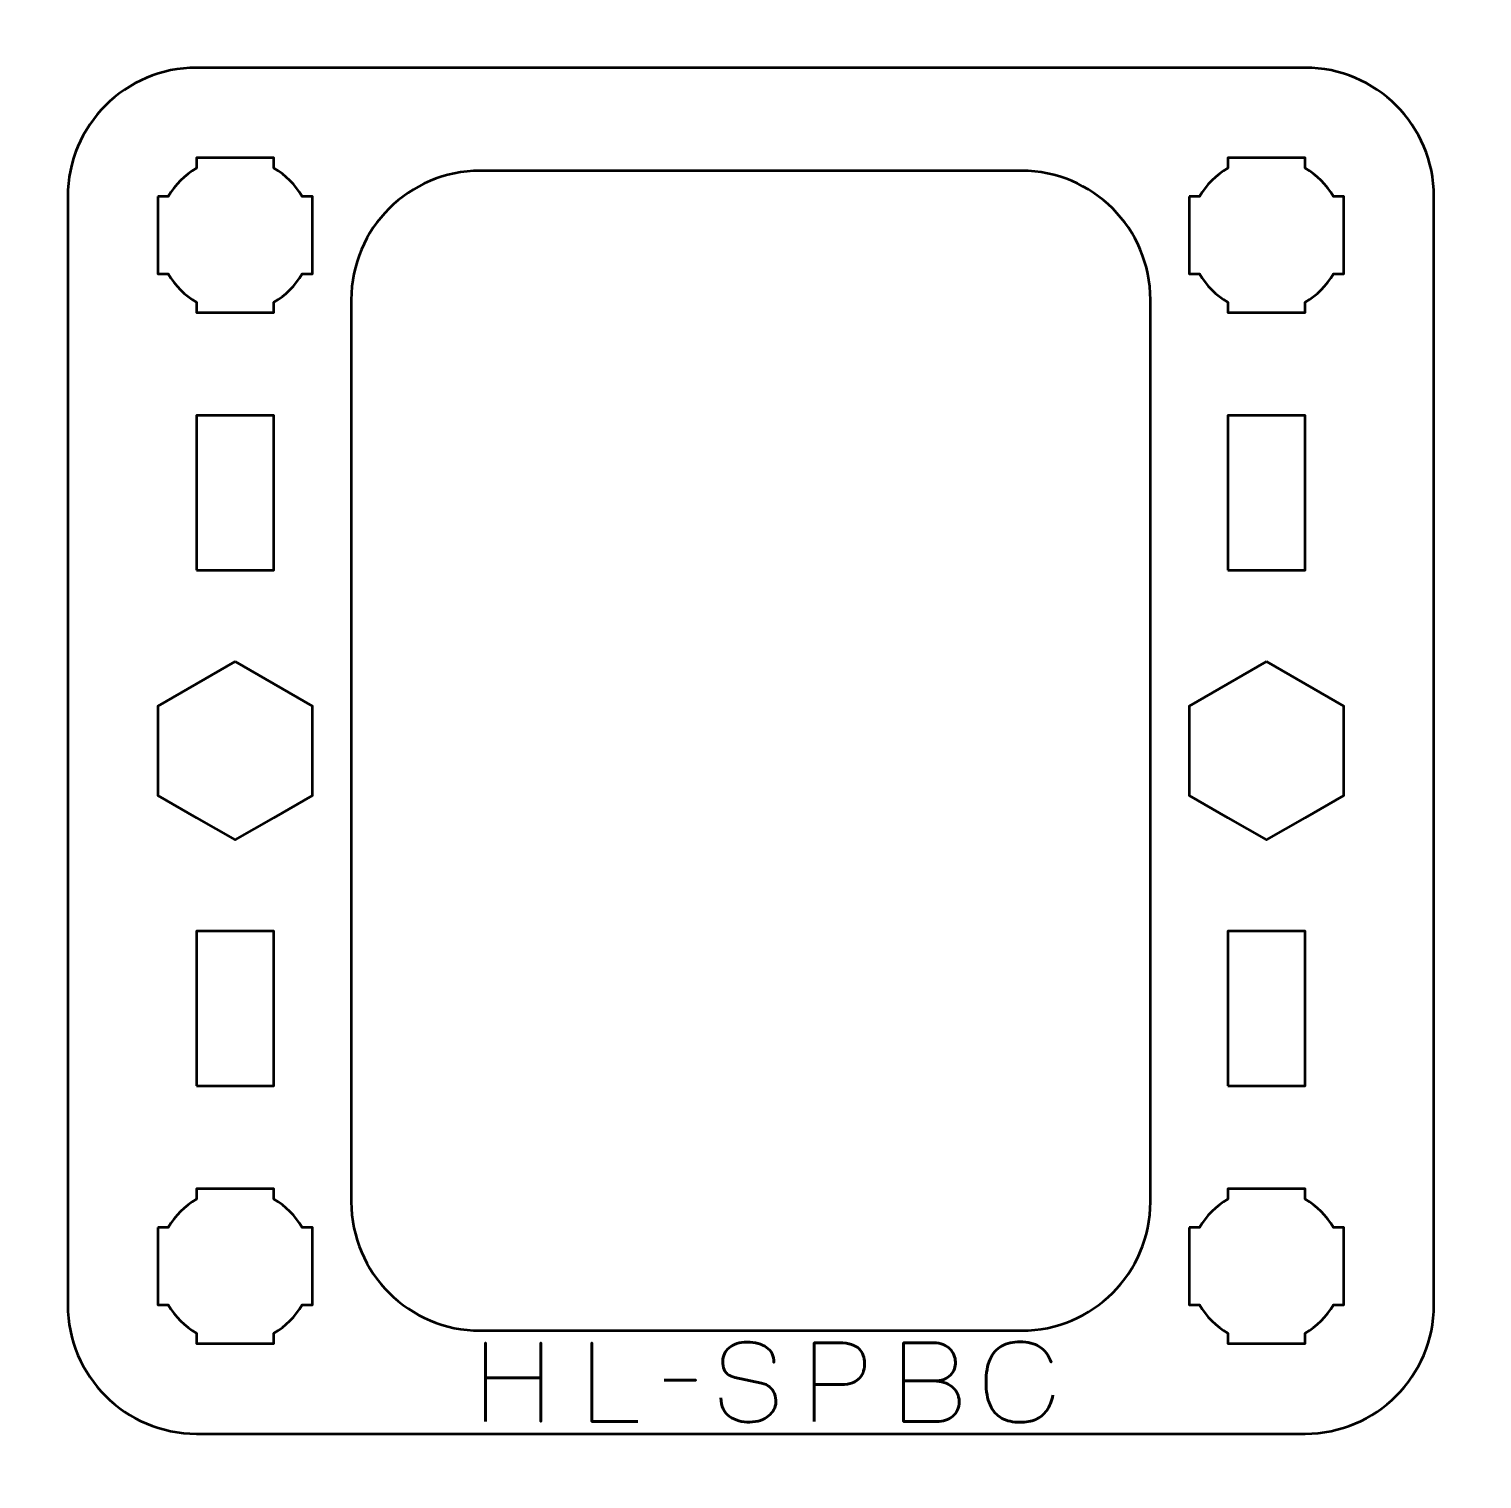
# Model space of a CAD drawing. Header units: centimetres. Extents: x -21 to 0, y -29.7 to 0.
# Drawn here: x -11.4 to -5.76, y -22.88 to -17.25 of the extents above; entities that cross this region are included whole.
import ezdxf

# ---------------------------------------------------------------- set-up
doc = ezdxf.new("R2010")
doc.units = ezdxf.units.CM
doc.header["$MEASUREMENT"] = 0
doc.layers.add('Layer 1', color=7, linetype='Continuous')

msp = doc.modelspace()

# ---------------------------------------------------------------- linework, layer by layer
at = {"layer": 'Layer 1', "lineweight": 53}
for points in [[(-10.75, -19.35), (-10.45, -19.35), (-10.45, -18.75), (-10.75, -18.75), (-10.75, -19.35)], [(-6.75, -19.35), (-6.45, -19.35), (-6.45, -18.75), (-6.75, -18.75), (-6.75, -19.35)], [(-10.75, -21.35), (-10.45, -21.35), (-10.45, -20.75), (-10.75, -20.75), (-10.75, -21.35)], [(-6.75, -21.35), (-6.45, -21.35), (-6.45, -20.75), (-6.75, -20.75), (-6.75, -21.35)]]:
    msp.add_lwpolyline(points, close=True, dxfattribs=at)
at = {"layer": 'Layer 1', "color": 1, "lineweight": 53}
msp.add_open_spline([(-21.00003, -29.19995), (-21.00003, -29.19995), (-21.00003, -2.89992), (-21.00003, -2.89992), (-21.00003, -2.89992), (-21.00003, -2.81709), (-20.93286, -2.74992), (-20.85003, -2.74992), (-20.85003, -2.74992), (-20.7672, -2.74992), (-20.70003, -2.68275), (-20.70003, -2.59992), (-20.70003, -2.59992), (-20.70003, -2.51709), (-20.7672, -2.44992), (-20.85003, -2.44992), (-20.85003, -2.44992), (-20.93286, -2.44992), (-21.00003, -2.38275), (-21.00003, -2.29992), (-21.00003, -2.29992), (-21.00003, -2.21709), (-20.93286, -2.14992), (-20.85003, -2.14992), (-20.85003, -2.14992), (-20.7672, -2.14992), (-20.70003, -2.08275), (-20.70003, -1.99992), (-20.70003, -1.99992), (-20.70003, -1.91709), (-20.7672, -1.84992), (-20.85003, -1.84992), (-20.85003, -1.84992), (-20.93286, -1.84992), (-21.00003, -1.78275), (-21.00003, -1.69992), (-21.00003, -1.69992), (-21.00003, -1.61709), (-20.93286, -1.54992), (-20.85003, -1.54992), (-20.85003, -1.54992), (-20.7672, -1.54992), (-20.70003, -1.48275), (-20.70003, -1.39992), (-20.70003, -1.39992), (-20.70003, -1.31709), (-20.7672, -1.24992), (-20.85003, -1.24992), (-20.85003, -1.24992), (-20.93286, -1.24992), (-21.00003, -1.18275), (-21.00003, -1.09992), (-21.00003, -1.09992), (-21.00003, -1.09992), (-21.00003, -0.49992), (-21.00003, -0.49992), (-21.00003, -0.49992), (-21.00003, -0.22295), (-20.77694, 0.00004), (-20.49994, 0.00004), (-20.49994, 0.00004), (-20.49994, 0.00004), (-0.50008, 0.00004), (-0.50008, 0.00004), (-0.50008, 0.00004), (-0.22294, 0.00004), (0.00002, -0.22295), (0.00002, -0.49992), (0.00002, -0.49992), (0.00002, -0.49992), (0.00002, -29.19995), (0.00002, -29.19995), (0.00002, -29.19995), (0.00002, -29.47695), (-0.22294, -29.70004), (-0.50008, -29.70004), (-0.50008, -29.70004), (-0.50008, -29.70004), (-20.49994, -29.70004), (-20.49994, -29.70004), (-20.49994, -29.70004), (-20.77694, -29.70004), (-21.00003, -29.47695), (-21.00003, -29.19995)], degree=3, knots=[0, 0, 0, 0, 0.047619, 0.047619, 0.047619, 0.047619, 0.0952381, 0.0952381, 0.0952381, 0.0952381, 0.1428571, 0.1428571, 0.1428571, 0.1428571, 0.1904762, 0.1904762, 0.1904762, 0.1904762, 0.2380952, 0.2380952, 0.2380952, 0.2380952, 0.2857143, 0.2857143, 0.2857143, 0.2857143, 0.3333333, 0.3333333, 0.3333333, 0.3333333, 0.3809524, 0.3809524, 0.3809524, 0.3809524, 0.4285714, 0.4285714, 0.4285714, 0.4285714, 0.4761905, 0.4761905, 0.4761905, 0.4761905, 0.5238095, 0.5238095, 0.5238095, 0.5238095, 0.5714286, 0.5714286, 0.5714286, 0.5714286, 0.6190476, 0.6190476, 0.6190476, 0.6190476, 0.6666667, 0.6666667, 0.6666667, 0.6666667, 0.7142857, 0.7142857, 0.7142857, 0.7142857, 0.7619048, 0.7619048, 0.7619048, 0.7619048, 0.8095238, 0.8095238, 0.8095238, 0.8095238, 0.8571429, 0.8571429, 0.8571429, 0.8571429, 0.9047619, 0.9047619, 0.9047619, 0.9047619, 0.952381, 0.952381, 0.952381, 0.952381, 1, 1, 1, 1], dxfattribs=at)
at = {"layer": 'Layer 1', "color": 3, "lineweight": 53}
msp.add_open_spline([(-11.25, -22.2), (-11.25, -22.2), (-11.25, -17.9), (-11.25, -17.9), (-11.25, -17.9), (-11.25, -17.62391), (-11.02609, -17.4), (-10.75, -17.4), (-10.75, -17.4), (-10.75, -17.4), (-6.45, -17.4), (-6.45, -17.4), (-6.45, -17.4), (-6.17391, -17.4), (-5.95, -17.62391), (-5.95, -17.9), (-5.95, -17.9), (-5.95, -17.9), (-5.95, -22.2), (-5.95, -22.2), (-5.95, -22.2), (-5.95, -22.47609), (-6.17391, -22.7), (-6.45, -22.7), (-6.45, -22.7), (-6.45, -22.7), (-10.75, -22.7), (-10.75, -22.7), (-10.75, -22.7), (-11.02609, -22.7), (-11.25, -22.47609), (-11.25, -22.2)], degree=3, knots=[0, 0, 0, 0, 0.125, 0.125, 0.125, 0.125, 0.25, 0.25, 0.25, 0.25, 0.375, 0.375, 0.375, 0.375, 0.5, 0.5, 0.5, 0.5, 0.625, 0.625, 0.625, 0.625, 0.75, 0.75, 0.75, 0.75, 0.875, 0.875, 0.875, 0.875, 1, 1, 1, 1], dxfattribs=at)
at = {"layer": 'Layer 1', "lineweight": 53}
for points, knots in [([(-10.9, -17.9), (-10.9, -17.9), (-10.85985, -17.9), (-10.85985, -17.9), (-10.85985, -17.9), (-10.8335, -17.85447), (-10.79553, -17.8165), (-10.75, -17.79015), (-10.75, -17.79015), (-10.75, -17.79015), (-10.75, -17.75), (-10.75, -17.75), (-10.75, -17.75), (-10.75, -17.75), (-10.6, -17.75), (-10.6, -17.75), (-10.6, -17.75), (-10.6, -17.75), (-10.45, -17.75), (-10.45, -17.75), (-10.45, -17.75), (-10.45, -17.75), (-10.45, -17.79015), (-10.45, -17.79015), (-10.45, -17.79015), (-10.40447, -17.8165), (-10.3665, -17.85447), (-10.34015, -17.9), (-10.34015, -17.9), (-10.34015, -17.9), (-10.3, -17.9), (-10.3, -17.9), (-10.3, -17.9), (-10.3, -17.9), (-10.3, -18.05), (-10.3, -18.05), (-10.3, -18.05), (-10.3, -18.05), (-10.3, -18.2), (-10.3, -18.2), (-10.3, -18.2), (-10.3, -18.2), (-10.34015, -18.2), (-10.34015, -18.2), (-10.34015, -18.2), (-10.3665, -18.24553), (-10.40447, -18.2835), (-10.45, -18.30985), (-10.45, -18.30985), (-10.45, -18.30985), (-10.45, -18.35), (-10.45, -18.35), (-10.45, -18.35), (-10.45, -18.35), (-10.6, -18.35), (-10.6, -18.35), (-10.6, -18.35), (-10.6, -18.35), (-10.75, -18.35), (-10.75, -18.35), (-10.75, -18.35), (-10.75, -18.35), (-10.75, -18.30985), (-10.75, -18.30985), (-10.75, -18.30985), (-10.79553, -18.2835), (-10.8335, -18.24553), (-10.85985, -18.2), (-10.85985, -18.2), (-10.85985, -18.2), (-10.9, -18.2), (-10.9, -18.2), (-10.9, -18.2), (-10.9, -18.2), (-10.9, -18.05), (-10.9, -18.05), (-10.9, -18.05), (-10.9, -18.05), (-10.9, -17.9), (-10.9, -17.9)], [0, 0, 0, 0, 0.05, 0.05, 0.05, 0.05, 0.1, 0.1, 0.1, 0.1, 0.15, 0.15, 0.15, 0.15, 0.2, 0.2, 0.2, 0.2, 0.25, 0.25, 0.25, 0.25, 0.3, 0.3, 0.3, 0.3, 0.35, 0.35, 0.35, 0.35, 0.4, 0.4, 0.4, 0.4, 0.45, 0.45, 0.45, 0.45, 0.5, 0.5, 0.5, 0.5, 0.55, 0.55, 0.55, 0.55, 0.6, 0.6, 0.6, 0.6, 0.65, 0.65, 0.65, 0.65, 0.7, 0.7, 0.7, 0.7, 0.75, 0.75, 0.75, 0.75, 0.8, 0.8, 0.8, 0.8, 0.85, 0.85, 0.85, 0.85, 0.9, 0.9, 0.9, 0.9, 0.95, 0.95, 0.95, 0.95, 1, 1, 1, 1]), ([(-6.9, -17.9), (-6.9, -17.9), (-6.85985, -17.9), (-6.85985, -17.9), (-6.85985, -17.9), (-6.8335, -17.85447), (-6.79553, -17.8165), (-6.75, -17.79015), (-6.75, -17.79015), (-6.75, -17.79015), (-6.75, -17.75), (-6.75, -17.75), (-6.75, -17.75), (-6.75, -17.75), (-6.6, -17.75), (-6.6, -17.75), (-6.6, -17.75), (-6.6, -17.75), (-6.45, -17.75), (-6.45, -17.75), (-6.45, -17.75), (-6.45, -17.75), (-6.45, -17.79015), (-6.45, -17.79015), (-6.45, -17.79015), (-6.40447, -17.8165), (-6.3665, -17.85447), (-6.34015, -17.9), (-6.34015, -17.9), (-6.34015, -17.9), (-6.3, -17.9), (-6.3, -17.9), (-6.3, -17.9), (-6.3, -17.9), (-6.3, -18.05), (-6.3, -18.05), (-6.3, -18.05), (-6.3, -18.05), (-6.3, -18.2), (-6.3, -18.2), (-6.3, -18.2), (-6.3, -18.2), (-6.34015, -18.2), (-6.34015, -18.2), (-6.34015, -18.2), (-6.3665, -18.24553), (-6.40447, -18.2835), (-6.45, -18.30985), (-6.45, -18.30985), (-6.45, -18.30985), (-6.45, -18.35), (-6.45, -18.35), (-6.45, -18.35), (-6.45, -18.35), (-6.6, -18.35), (-6.6, -18.35), (-6.6, -18.35), (-6.6, -18.35), (-6.75, -18.35), (-6.75, -18.35), (-6.75, -18.35), (-6.75, -18.35), (-6.75, -18.30985), (-6.75, -18.30985), (-6.75, -18.30985), (-6.79553, -18.2835), (-6.8335, -18.24553), (-6.85985, -18.2), (-6.85985, -18.2), (-6.85985, -18.2), (-6.9, -18.2), (-6.9, -18.2), (-6.9, -18.2), (-6.9, -18.2), (-6.9, -18.05), (-6.9, -18.05), (-6.9, -18.05), (-6.9, -18.05), (-6.9, -17.9), (-6.9, -17.9)], [0, 0, 0, 0, 0.05, 0.05, 0.05, 0.05, 0.1, 0.1, 0.1, 0.1, 0.15, 0.15, 0.15, 0.15, 0.2, 0.2, 0.2, 0.2, 0.25, 0.25, 0.25, 0.25, 0.3, 0.3, 0.3, 0.3, 0.35, 0.35, 0.35, 0.35, 0.4, 0.4, 0.4, 0.4, 0.45, 0.45, 0.45, 0.45, 0.5, 0.5, 0.5, 0.5, 0.55, 0.55, 0.55, 0.55, 0.6, 0.6, 0.6, 0.6, 0.65, 0.65, 0.65, 0.65, 0.7, 0.7, 0.7, 0.7, 0.75, 0.75, 0.75, 0.75, 0.8, 0.8, 0.8, 0.8, 0.85, 0.85, 0.85, 0.85, 0.9, 0.9, 0.9, 0.9, 0.95, 0.95, 0.95, 0.95, 1, 1, 1, 1]), ([(-10.15, -21.8), (-10.15, -21.8), (-10.15, -18.3), (-10.15, -18.3), (-10.15, -18.3), (-10.15, -18.02391), (-9.92609, -17.8), (-9.65, -17.8), (-9.65, -17.8), (-9.65, -17.8), (-7.55, -17.8), (-7.55, -17.8), (-7.55, -17.8), (-7.27391, -17.8), (-7.05, -18.02391), (-7.05, -18.3), (-7.05, -18.3), (-7.05, -18.3), (-7.05, -21.8), (-7.05, -21.8), (-7.05, -21.8), (-7.05, -22.07609), (-7.27391, -22.3), (-7.55, -22.3), (-7.55, -22.3), (-7.55, -22.3), (-9.65, -22.3), (-9.65, -22.3), (-9.65, -22.3), (-9.92609, -22.3), (-10.15, -22.07609), (-10.15, -21.8)], [0, 0, 0, 0, 0.125, 0.125, 0.125, 0.125, 0.25, 0.25, 0.25, 0.25, 0.375, 0.375, 0.375, 0.375, 0.5, 0.5, 0.5, 0.5, 0.625, 0.625, 0.625, 0.625, 0.75, 0.75, 0.75, 0.75, 0.875, 0.875, 0.875, 0.875, 1, 1, 1, 1]), ([(-10.6, -19.70359), (-10.6, -19.70359), (-10.45, -19.79019), (-10.45, -19.79019), (-10.45, -19.79019), (-10.45, -19.79019), (-10.3, -19.87679), (-10.3, -19.87679), (-10.3, -19.87679), (-10.3, -19.87679), (-10.3, -20.05), (-10.3, -20.05), (-10.3, -20.05), (-10.3, -20.05), (-10.3, -20.22321), (-10.3, -20.22321), (-10.3, -20.22321), (-10.3, -20.22321), (-10.45, -20.30981), (-10.45, -20.30981), (-10.45, -20.30981), (-10.45, -20.30981), (-10.6, -20.39641), (-10.6, -20.39641), (-10.6, -20.39641), (-10.6, -20.39641), (-10.75, -20.30981), (-10.75, -20.30981), (-10.75, -20.30981), (-10.75, -20.30981), (-10.9, -20.22321), (-10.9, -20.22321), (-10.9, -20.22321), (-10.9, -20.22321), (-10.9, -20.05), (-10.9, -20.05), (-10.9, -20.05), (-10.9, -20.05), (-10.9, -19.87679), (-10.9, -19.87679), (-10.9, -19.87679), (-10.9, -19.87679), (-10.75, -19.79019), (-10.75, -19.79019), (-10.75, -19.79019), (-10.75, -19.79019), (-10.6, -19.70359), (-10.6, -19.70359)], [0, 0, 0, 0, 0.0833333, 0.0833333, 0.0833333, 0.0833333, 0.1666667, 0.1666667, 0.1666667, 0.1666667, 0.25, 0.25, 0.25, 0.25, 0.3333333, 0.3333333, 0.3333333, 0.3333333, 0.4166667, 0.4166667, 0.4166667, 0.4166667, 0.5, 0.5, 0.5, 0.5, 0.5833333, 0.5833333, 0.5833333, 0.5833333, 0.6666667, 0.6666667, 0.6666667, 0.6666667, 0.75, 0.75, 0.75, 0.75, 0.8333333, 0.8333333, 0.8333333, 0.8333333, 0.9166667, 0.9166667, 0.9166667, 0.9166667, 1, 1, 1, 1]), ([(-6.6, -19.70359), (-6.6, -19.70359), (-6.45, -19.79019), (-6.45, -19.79019), (-6.45, -19.79019), (-6.45, -19.79019), (-6.3, -19.87679), (-6.3, -19.87679), (-6.3, -19.87679), (-6.3, -19.87679), (-6.3, -20.05), (-6.3, -20.05), (-6.3, -20.05), (-6.3, -20.05), (-6.3, -20.22321), (-6.3, -20.22321), (-6.3, -20.22321), (-6.3, -20.22321), (-6.45, -20.30981), (-6.45, -20.30981), (-6.45, -20.30981), (-6.45, -20.30981), (-6.6, -20.39641), (-6.6, -20.39641), (-6.6, -20.39641), (-6.6, -20.39641), (-6.75, -20.30981), (-6.75, -20.30981), (-6.75, -20.30981), (-6.75, -20.30981), (-6.9, -20.22321), (-6.9, -20.22321), (-6.9, -20.22321), (-6.9, -20.22321), (-6.9, -20.05), (-6.9, -20.05), (-6.9, -20.05), (-6.9, -20.05), (-6.9, -19.87679), (-6.9, -19.87679), (-6.9, -19.87679), (-6.9, -19.87679), (-6.75, -19.79019), (-6.75, -19.79019), (-6.75, -19.79019), (-6.75, -19.79019), (-6.6, -19.70359), (-6.6, -19.70359)], [0, 0, 0, 0, 0.0833333, 0.0833333, 0.0833333, 0.0833333, 0.1666667, 0.1666667, 0.1666667, 0.1666667, 0.25, 0.25, 0.25, 0.25, 0.3333333, 0.3333333, 0.3333333, 0.3333333, 0.4166667, 0.4166667, 0.4166667, 0.4166667, 0.5, 0.5, 0.5, 0.5, 0.5833333, 0.5833333, 0.5833333, 0.5833333, 0.6666667, 0.6666667, 0.6666667, 0.6666667, 0.75, 0.75, 0.75, 0.75, 0.8333333, 0.8333333, 0.8333333, 0.8333333, 0.9166667, 0.9166667, 0.9166667, 0.9166667, 1, 1, 1, 1]), ([(-10.9, -21.9), (-10.9, -21.9), (-10.85985, -21.9), (-10.85985, -21.9), (-10.85985, -21.9), (-10.8335, -21.85447), (-10.79553, -21.8165), (-10.75, -21.79015), (-10.75, -21.79015), (-10.75, -21.79015), (-10.75, -21.75), (-10.75, -21.75), (-10.75, -21.75), (-10.75, -21.75), (-10.6, -21.75), (-10.6, -21.75), (-10.6, -21.75), (-10.6, -21.75), (-10.45, -21.75), (-10.45, -21.75), (-10.45, -21.75), (-10.45, -21.75), (-10.45, -21.79015), (-10.45, -21.79015), (-10.45, -21.79015), (-10.40447, -21.8165), (-10.3665, -21.85447), (-10.34015, -21.9), (-10.34015, -21.9), (-10.34015, -21.9), (-10.3, -21.9), (-10.3, -21.9), (-10.3, -21.9), (-10.3, -21.9), (-10.3, -22.05), (-10.3, -22.05), (-10.3, -22.05), (-10.3, -22.05), (-10.3, -22.2), (-10.3, -22.2), (-10.3, -22.2), (-10.3, -22.2), (-10.34015, -22.2), (-10.34015, -22.2), (-10.34015, -22.2), (-10.3665, -22.24553), (-10.40447, -22.2835), (-10.45, -22.30985), (-10.45, -22.30985), (-10.45, -22.30985), (-10.45, -22.35), (-10.45, -22.35), (-10.45, -22.35), (-10.45, -22.35), (-10.6, -22.35), (-10.6, -22.35), (-10.6, -22.35), (-10.6, -22.35), (-10.75, -22.35), (-10.75, -22.35), (-10.75, -22.35), (-10.75, -22.35), (-10.75, -22.30985), (-10.75, -22.30985), (-10.75, -22.30985), (-10.79553, -22.2835), (-10.8335, -22.24553), (-10.85985, -22.2), (-10.85985, -22.2), (-10.85985, -22.2), (-10.9, -22.2), (-10.9, -22.2), (-10.9, -22.2), (-10.9, -22.2), (-10.9, -22.05), (-10.9, -22.05), (-10.9, -22.05), (-10.9, -22.05), (-10.9, -21.9), (-10.9, -21.9)], [0, 0, 0, 0, 0.05, 0.05, 0.05, 0.05, 0.1, 0.1, 0.1, 0.1, 0.15, 0.15, 0.15, 0.15, 0.2, 0.2, 0.2, 0.2, 0.25, 0.25, 0.25, 0.25, 0.3, 0.3, 0.3, 0.3, 0.35, 0.35, 0.35, 0.35, 0.4, 0.4, 0.4, 0.4, 0.45, 0.45, 0.45, 0.45, 0.5, 0.5, 0.5, 0.5, 0.55, 0.55, 0.55, 0.55, 0.6, 0.6, 0.6, 0.6, 0.65, 0.65, 0.65, 0.65, 0.7, 0.7, 0.7, 0.7, 0.75, 0.75, 0.75, 0.75, 0.8, 0.8, 0.8, 0.8, 0.85, 0.85, 0.85, 0.85, 0.9, 0.9, 0.9, 0.9, 0.95, 0.95, 0.95, 0.95, 1, 1, 1, 1]), ([(-6.9, -21.9), (-6.9, -21.9), (-6.85985, -21.9), (-6.85985, -21.9), (-6.85985, -21.9), (-6.8335, -21.85447), (-6.79553, -21.8165), (-6.75, -21.79015), (-6.75, -21.79015), (-6.75, -21.79015), (-6.75, -21.75), (-6.75, -21.75), (-6.75, -21.75), (-6.75, -21.75), (-6.6, -21.75), (-6.6, -21.75), (-6.6, -21.75), (-6.6, -21.75), (-6.45, -21.75), (-6.45, -21.75), (-6.45, -21.75), (-6.45, -21.75), (-6.45, -21.79015), (-6.45, -21.79015), (-6.45, -21.79015), (-6.40447, -21.8165), (-6.3665, -21.85447), (-6.34015, -21.9), (-6.34015, -21.9), (-6.34015, -21.9), (-6.3, -21.9), (-6.3, -21.9), (-6.3, -21.9), (-6.3, -21.9), (-6.3, -22.05), (-6.3, -22.05), (-6.3, -22.05), (-6.3, -22.05), (-6.3, -22.2), (-6.3, -22.2), (-6.3, -22.2), (-6.3, -22.2), (-6.34015, -22.2), (-6.34015, -22.2), (-6.34015, -22.2), (-6.3665, -22.24553), (-6.40447, -22.2835), (-6.45, -22.30985), (-6.45, -22.30985), (-6.45, -22.30985), (-6.45, -22.35), (-6.45, -22.35), (-6.45, -22.35), (-6.45, -22.35), (-6.6, -22.35), (-6.6, -22.35), (-6.6, -22.35), (-6.6, -22.35), (-6.75, -22.35), (-6.75, -22.35), (-6.75, -22.35), (-6.75, -22.35), (-6.75, -22.30985), (-6.75, -22.30985), (-6.75, -22.30985), (-6.79553, -22.2835), (-6.8335, -22.24553), (-6.85985, -22.2), (-6.85985, -22.2), (-6.85985, -22.2), (-6.9, -22.2), (-6.9, -22.2), (-6.9, -22.2), (-6.9, -22.2), (-6.9, -22.05), (-6.9, -22.05), (-6.9, -22.05), (-6.9, -22.05), (-6.9, -21.9), (-6.9, -21.9)], [0, 0, 0, 0, 0.05, 0.05, 0.05, 0.05, 0.1, 0.1, 0.1, 0.1, 0.15, 0.15, 0.15, 0.15, 0.2, 0.2, 0.2, 0.2, 0.25, 0.25, 0.25, 0.25, 0.3, 0.3, 0.3, 0.3, 0.35, 0.35, 0.35, 0.35, 0.4, 0.4, 0.4, 0.4, 0.45, 0.45, 0.45, 0.45, 0.5, 0.5, 0.5, 0.5, 0.55, 0.55, 0.55, 0.55, 0.6, 0.6, 0.6, 0.6, 0.65, 0.65, 0.65, 0.65, 0.7, 0.7, 0.7, 0.7, 0.75, 0.75, 0.75, 0.75, 0.8, 0.8, 0.8, 0.8, 0.85, 0.85, 0.85, 0.85, 0.9, 0.9, 0.9, 0.9, 0.95, 0.95, 0.95, 0.95, 1, 1, 1, 1])]:
    msp.add_open_spline(points, degree=3, knots=knots, dxfattribs=at)
at = {"layer": 'Layer 1', "color": 5, "lineweight": 53}
for points, knots in [([(-9.62996, -22.65244), (-9.62996, -22.65244), (-9.62996, -22.48353), (-9.62996, -22.48353), (-9.62996, -22.48353), (-9.62996, -22.48353), (-9.41449, -22.48353), (-9.41449, -22.48353), (-9.41449, -22.48353), (-9.41449, -22.48353), (-9.41449, -22.65244), (-9.41449, -22.65244), (-9.41449, -22.65244), (-9.41449, -22.65244), (-9.41449, -22.34764), (-9.41449, -22.34764), (-9.41449, -22.34764), (-9.41449, -22.34764), (-9.41449, -22.48353), (-9.41449, -22.48353), (-9.41449, -22.48353), (-9.41449, -22.48353), (-9.62996, -22.48353), (-9.62996, -22.48353), (-9.62996, -22.48353), (-9.62996, -22.48353), (-9.62996, -22.34764), (-9.62996, -22.34764), (-9.62996, -22.34764), (-9.62996, -22.34764), (-9.62996, -22.65244), (-9.62996, -22.65244)], [0, 0, 0, 0, 0.125, 0.125, 0.125, 0.125, 0.25, 0.25, 0.25, 0.25, 0.375, 0.375, 0.375, 0.375, 0.5, 0.5, 0.5, 0.5, 0.625, 0.625, 0.625, 0.625, 0.75, 0.75, 0.75, 0.75, 0.875, 0.875, 0.875, 0.875, 1, 1, 1, 1]), ([(-9.03857, -22.65244), (-9.03857, -22.65244), (-9.21679, -22.65244), (-9.21679, -22.65244), (-9.21679, -22.65244), (-9.21679, -22.65244), (-9.21679, -22.34722), (-9.21679, -22.34722), (-9.21679, -22.34722), (-9.21679, -22.34722), (-9.21679, -22.65244), (-9.21679, -22.65244), (-9.21679, -22.65244), (-9.21679, -22.65244), (-9.03857, -22.65244), (-9.03857, -22.65244)], [0, 0, 0, 0, 0.25, 0.25, 0.25, 0.25, 0.5, 0.5, 0.5, 0.5, 0.75, 0.75, 0.75, 0.75, 1, 1, 1, 1]), ([(-8.71642, -22.56015), (-8.71628, -22.57702), (-8.71332, -22.59148), (-8.70739, -22.60355), (-8.70739, -22.60355), (-8.70153, -22.61554), (-8.69335, -22.62535), (-8.68305, -22.63297), (-8.68305, -22.63297), (-8.67268, -22.64052), (-8.66075, -22.64609), (-8.64728, -22.64969), (-8.64728, -22.64969), (-8.63387, -22.65322), (-8.61948, -22.65498), (-8.60424, -22.65498), (-8.60424, -22.65498), (-8.58886, -22.65491), (-8.57503, -22.65265), (-8.56268, -22.64835), (-8.56268, -22.64835), (-8.5504, -22.64404), (-8.53989, -22.63826), (-8.53107, -22.63099), (-8.53107, -22.63099), (-8.52232, -22.62372), (-8.51555, -22.61561), (-8.51075, -22.60658), (-8.51075, -22.60658), (-8.50595, -22.59755), (-8.50341, -22.58831), (-8.50306, -22.57878), (-8.50306, -22.57878), (-8.50264, -22.56629), (-8.50447, -22.55486), (-8.50849, -22.54456), (-8.50849, -22.54456), (-8.51252, -22.53426), (-8.51873, -22.52565), (-8.52712, -22.5186), (-8.52712, -22.5186), (-8.53545, -22.51154), (-8.54596, -22.5066), (-8.55852, -22.50385), (-8.55852, -22.50385), (-8.55852, -22.50385), (-8.66223, -22.48141), (-8.66223, -22.48141), (-8.66223, -22.48141), (-8.67197, -22.47937), (-8.68037, -22.47591), (-8.68728, -22.47111), (-8.68728, -22.47111), (-8.6942, -22.46625), (-8.69956, -22.45954), (-8.70323, -22.45093), (-8.70323, -22.45093), (-8.7069, -22.4424), (-8.7088, -22.43153), (-8.7088, -22.41834), (-8.7088, -22.41834), (-8.7088, -22.40832), (-8.70675, -22.39887), (-8.70259, -22.38998), (-8.70259, -22.38998), (-8.6985, -22.38109), (-8.69243, -22.37325), (-8.68446, -22.36634), (-8.68446, -22.36634), (-8.67649, -22.3595), (-8.66661, -22.35413), (-8.6549, -22.35025), (-8.6549, -22.35025), (-8.64311, -22.3463), (-8.62964, -22.34433), (-8.6144, -22.34426), (-8.6144, -22.34426), (-8.59909, -22.34426), (-8.58505, -22.34602), (-8.57221, -22.34955), (-8.57221, -22.34955), (-8.55944, -22.35308), (-8.54836, -22.35816), (-8.53905, -22.36493), (-8.53905, -22.36493), (-8.52973, -22.3717), (-8.52254, -22.38003), (-8.5176, -22.38976), (-8.5176, -22.38976), (-8.51266, -22.39957), (-8.51033, -22.41079), (-8.51068, -22.42342), (-8.51068, -22.42342), (-8.51033, -22.41079), (-8.51266, -22.39957), (-8.5176, -22.38976), (-8.5176, -22.38976), (-8.52254, -22.38003), (-8.52973, -22.3717), (-8.53905, -22.36493), (-8.53905, -22.36493), (-8.54836, -22.35816), (-8.55944, -22.35308), (-8.57221, -22.34955), (-8.57221, -22.34955), (-8.58505, -22.34602), (-8.59909, -22.34426), (-8.6144, -22.34426), (-8.6144, -22.34426), (-8.62964, -22.34433), (-8.64311, -22.3463), (-8.6549, -22.35025), (-8.6549, -22.35025), (-8.66661, -22.35413), (-8.67649, -22.3595), (-8.68446, -22.36634), (-8.68446, -22.36634), (-8.69243, -22.37325), (-8.6985, -22.38109), (-8.70259, -22.38998), (-8.70259, -22.38998), (-8.70675, -22.39887), (-8.7088, -22.40832), (-8.7088, -22.41834), (-8.7088, -22.41834), (-8.7088, -22.43153), (-8.70697, -22.4424), (-8.70344, -22.45086), (-8.70344, -22.45086), (-8.69984, -22.4594), (-8.69455, -22.46603), (-8.68763, -22.4709), (-8.68763, -22.4709), (-8.68072, -22.4757), (-8.67225, -22.47923), (-8.66223, -22.48141), (-8.66223, -22.48141), (-8.66223, -22.48141), (-8.55852, -22.50385), (-8.55852, -22.50385), (-8.55852, -22.50385), (-8.54568, -22.5066), (-8.53509, -22.51154), (-8.52677, -22.5186), (-8.52677, -22.5186), (-8.51837, -22.52565), (-8.51223, -22.53426), (-8.50828, -22.54456), (-8.50828, -22.54456), (-8.5044, -22.55486), (-8.50264, -22.56629), (-8.50306, -22.57878), (-8.50306, -22.57878), (-8.50341, -22.58831), (-8.50595, -22.59755), (-8.51075, -22.60658), (-8.51075, -22.60658), (-8.51555, -22.61561), (-8.52232, -22.62372), (-8.53107, -22.63099), (-8.53107, -22.63099), (-8.53989, -22.63826), (-8.5504, -22.64404), (-8.56268, -22.64835), (-8.56268, -22.64835), (-8.57503, -22.65265), (-8.58886, -22.65491), (-8.60424, -22.65498), (-8.60424, -22.65498), (-8.61948, -22.65498), (-8.63387, -22.65322), (-8.64728, -22.64969), (-8.64728, -22.64969), (-8.66075, -22.64609), (-8.67268, -22.64052), (-8.68305, -22.63297), (-8.68305, -22.63297), (-8.69335, -22.62535), (-8.70153, -22.61554), (-8.70739, -22.60355), (-8.70739, -22.60355), (-8.71332, -22.59148), (-8.71628, -22.57702), (-8.71642, -22.56015)], [0, 0, 0, 0, 0.0217391, 0.0217391, 0.0217391, 0.0217391, 0.0434783, 0.0434783, 0.0434783, 0.0434783, 0.0652174, 0.0652174, 0.0652174, 0.0652174, 0.0869565, 0.0869565, 0.0869565, 0.0869565, 0.1086957, 0.1086957, 0.1086957, 0.1086957, 0.1304348, 0.1304348, 0.1304348, 0.1304348, 0.1521739, 0.1521739, 0.1521739, 0.1521739, 0.173913, 0.173913, 0.173913, 0.173913, 0.1956522, 0.1956522, 0.1956522, 0.1956522, 0.2173913, 0.2173913, 0.2173913, 0.2173913, 0.2391304, 0.2391304, 0.2391304, 0.2391304, 0.2608696, 0.2608696, 0.2608696, 0.2608696, 0.2826087, 0.2826087, 0.2826087, 0.2826087, 0.3043478, 0.3043478, 0.3043478, 0.3043478, 0.326087, 0.326087, 0.326087, 0.326087, 0.3478261, 0.3478261, 0.3478261, 0.3478261, 0.3695652, 0.3695652, 0.3695652, 0.3695652, 0.3913043, 0.3913043, 0.3913043, 0.3913043, 0.4130435, 0.4130435, 0.4130435, 0.4130435, 0.4347826, 0.4347826, 0.4347826, 0.4347826, 0.4565217, 0.4565217, 0.4565217, 0.4565217, 0.4782609, 0.4782609, 0.4782609, 0.4782609, 0.5, 0.5, 0.5, 0.5, 0.5217391, 0.5217391, 0.5217391, 0.5217391, 0.5434783, 0.5434783, 0.5434783, 0.5434783, 0.5652174, 0.5652174, 0.5652174, 0.5652174, 0.5869565, 0.5869565, 0.5869565, 0.5869565, 0.6086957, 0.6086957, 0.6086957, 0.6086957, 0.6304348, 0.6304348, 0.6304348, 0.6304348, 0.6521739, 0.6521739, 0.6521739, 0.6521739, 0.673913, 0.673913, 0.673913, 0.673913, 0.6956522, 0.6956522, 0.6956522, 0.6956522, 0.7173913, 0.7173913, 0.7173913, 0.7173913, 0.7391304, 0.7391304, 0.7391304, 0.7391304, 0.7608696, 0.7608696, 0.7608696, 0.7608696, 0.7826087, 0.7826087, 0.7826087, 0.7826087, 0.8043478, 0.8043478, 0.8043478, 0.8043478, 0.826087, 0.826087, 0.826087, 0.826087, 0.8478261, 0.8478261, 0.8478261, 0.8478261, 0.8695652, 0.8695652, 0.8695652, 0.8695652, 0.8913043, 0.8913043, 0.8913043, 0.8913043, 0.9130435, 0.9130435, 0.9130435, 0.9130435, 0.9347826, 0.9347826, 0.9347826, 0.9347826, 0.9565217, 0.9565217, 0.9565217, 0.9565217, 0.9782609, 0.9782609, 0.9782609, 0.9782609, 1, 1, 1, 1]), ([(-8.35447, -22.65244), (-8.35447, -22.65244), (-8.35447, -22.34722), (-8.35447, -22.34722), (-8.35447, -22.34722), (-8.35447, -22.34722), (-8.2571, -22.34722), (-8.2571, -22.34722), (-8.2571, -22.34722), (-8.23763, -22.34729), (-8.22162, -22.34948), (-8.20899, -22.35371), (-8.20899, -22.35371), (-8.19643, -22.35787), (-8.18655, -22.36366), (-8.17942, -22.371), (-8.17942, -22.371), (-8.1723, -22.37826), (-8.16722, -22.38659), (-8.16411, -22.39597), (-8.16411, -22.39597), (-8.16108, -22.40536), (-8.15932, -22.41516), (-8.15889, -22.42554), (-8.15889, -22.42554), (-8.1584, -22.43591), (-8.1596, -22.44607), (-8.16242, -22.45594), (-8.16242, -22.45594), (-8.16531, -22.46582), (-8.17018, -22.47478), (-8.17717, -22.48283), (-8.17717, -22.48283), (-8.18408, -22.49087), (-8.19346, -22.49729), (-8.20525, -22.50202), (-8.20525, -22.50202), (-8.21703, -22.50681), (-8.23163, -22.50921), (-8.24906, -22.50935), (-8.24906, -22.50935), (-8.24906, -22.50935), (-8.35447, -22.50935), (-8.35447, -22.50935), (-8.35447, -22.50935), (-8.35447, -22.50935), (-8.24906, -22.50935), (-8.24906, -22.50935), (-8.24906, -22.50935), (-8.23199, -22.50921), (-8.21752, -22.50681), (-8.20581, -22.50202), (-8.20581, -22.50202), (-8.19403, -22.49729), (-8.18464, -22.49087), (-8.17759, -22.48283), (-8.17759, -22.48283), (-8.1706, -22.47478), (-8.16559, -22.46582), (-8.16263, -22.45594), (-8.16263, -22.45594), (-8.15967, -22.44607), (-8.1584, -22.43591), (-8.15889, -22.42554), (-8.15889, -22.42554), (-8.15932, -22.41516), (-8.16108, -22.40536), (-8.16425, -22.39597), (-8.16425, -22.39597), (-8.16736, -22.38659), (-8.17258, -22.37826), (-8.17971, -22.371), (-8.17971, -22.371), (-8.1869, -22.36366), (-8.19678, -22.35787), (-8.20934, -22.35371), (-8.20934, -22.35371), (-8.22197, -22.34948), (-8.23784, -22.34729), (-8.2571, -22.34722), (-8.2571, -22.34722), (-8.2571, -22.34722), (-8.35447, -22.34722), (-8.35447, -22.34722), (-8.35447, -22.34722), (-8.35447, -22.34722), (-8.35447, -22.65244), (-8.35447, -22.65244)], [0, 0, 0, 0, 0.0454545, 0.0454545, 0.0454545, 0.0454545, 0.0909091, 0.0909091, 0.0909091, 0.0909091, 0.1363636, 0.1363636, 0.1363636, 0.1363636, 0.1818182, 0.1818182, 0.1818182, 0.1818182, 0.2272727, 0.2272727, 0.2272727, 0.2272727, 0.2727273, 0.2727273, 0.2727273, 0.2727273, 0.3181818, 0.3181818, 0.3181818, 0.3181818, 0.3636364, 0.3636364, 0.3636364, 0.3636364, 0.4090909, 0.4090909, 0.4090909, 0.4090909, 0.4545455, 0.4545455, 0.4545455, 0.4545455, 0.5, 0.5, 0.5, 0.5, 0.5454545, 0.5454545, 0.5454545, 0.5454545, 0.5909091, 0.5909091, 0.5909091, 0.5909091, 0.6363636, 0.6363636, 0.6363636, 0.6363636, 0.6818182, 0.6818182, 0.6818182, 0.6818182, 0.7272727, 0.7272727, 0.7272727, 0.7272727, 0.7727273, 0.7727273, 0.7727273, 0.7727273, 0.8181818, 0.8181818, 0.8181818, 0.8181818, 0.8636364, 0.8636364, 0.8636364, 0.8636364, 0.9090909, 0.9090909, 0.9090909, 0.9090909, 0.9545455, 0.9545455, 0.9545455, 0.9545455, 1, 1, 1, 1]), ([(-8.00819, -22.49538), (-8.00819, -22.49538), (-7.89093, -22.49538), (-7.89093, -22.49538), (-7.89093, -22.49538), (-7.87569, -22.49531), (-7.86271, -22.4932), (-7.85177, -22.48903), (-7.85177, -22.48903), (-7.8409, -22.48494), (-7.83209, -22.47937), (-7.82524, -22.47238), (-7.82524, -22.47238), (-7.8184, -22.4654), (-7.81346, -22.4575), (-7.81035, -22.44875), (-7.81035, -22.44875), (-7.80732, -22.44007), (-7.80591, -22.43104), (-7.80626, -22.42173), (-7.80626, -22.42173), (-7.80669, -22.41241), (-7.80866, -22.40338), (-7.81219, -22.39456), (-7.81219, -22.39456), (-7.81565, -22.38574), (-7.82087, -22.37777), (-7.82771, -22.37064), (-7.82771, -22.37064), (-7.83455, -22.36352), (-7.84309, -22.35787), (-7.85346, -22.35371), (-7.85346, -22.35371), (-7.86384, -22.34948), (-7.87604, -22.34729), (-7.89008, -22.34722), (-7.89008, -22.34722), (-7.89008, -22.34722), (-8.00819, -22.34722), (-8.00819, -22.34722), (-8.00819, -22.34722), (-8.00819, -22.34722), (-8.00819, -22.65244), (-8.00819, -22.65244), (-8.00819, -22.65244), (-8.00819, -22.65244), (-7.87823, -22.65244), (-7.87823, -22.65244), (-7.87823, -22.65244), (-7.86609, -22.65244), (-7.8548, -22.65068), (-7.84436, -22.64722), (-7.84436, -22.64722), (-7.83392, -22.64369), (-7.82482, -22.63868), (-7.81692, -22.63198), (-7.81692, -22.63198), (-7.80908, -22.62535), (-7.80295, -22.6173), (-7.79857, -22.60778), (-7.79857, -22.60778), (-7.7942, -22.59825), (-7.79194, -22.58746), (-7.79187, -22.57539), (-7.79187, -22.57539), (-7.79215, -22.56326), (-7.79469, -22.55232), (-7.79956, -22.54252), (-7.79956, -22.54252), (-7.80443, -22.53271), (-7.8112, -22.52431), (-7.81995, -22.51726), (-7.81995, -22.51726), (-7.8287, -22.51027), (-7.83914, -22.50484), (-7.85114, -22.5011), (-7.85114, -22.5011), (-7.86313, -22.49736), (-7.87639, -22.49546), (-7.89093, -22.49538), (-7.89093, -22.49538), (-7.87639, -22.49546), (-7.86313, -22.49736), (-7.85114, -22.5011), (-7.85114, -22.5011), (-7.83914, -22.50484), (-7.8287, -22.51027), (-7.81995, -22.51726), (-7.81995, -22.51726), (-7.8112, -22.52431), (-7.80443, -22.53271), (-7.79956, -22.54252), (-7.79956, -22.54252), (-7.79469, -22.55232), (-7.79215, -22.56326), (-7.79187, -22.57539), (-7.79187, -22.57539), (-7.79194, -22.58746), (-7.7942, -22.59825), (-7.79857, -22.60778), (-7.79857, -22.60778), (-7.80295, -22.6173), (-7.80908, -22.62535), (-7.81692, -22.63198), (-7.81692, -22.63198), (-7.82482, -22.63868), (-7.83392, -22.64369), (-7.84436, -22.64722), (-7.84436, -22.64722), (-7.8548, -22.65068), (-7.86609, -22.65244), (-7.87823, -22.65244), (-7.87823, -22.65244), (-7.87823, -22.65244), (-8.00819, -22.65244), (-8.00819, -22.65244), (-8.00819, -22.65244), (-8.00819, -22.65244), (-8.00819, -22.34722), (-8.00819, -22.34722), (-8.00819, -22.34722), (-8.00819, -22.34722), (-7.89008, -22.34722), (-7.89008, -22.34722), (-7.89008, -22.34722), (-7.87604, -22.34729), (-7.86384, -22.34948), (-7.85346, -22.35371), (-7.85346, -22.35371), (-7.84309, -22.35787), (-7.83455, -22.36352), (-7.82771, -22.37064), (-7.82771, -22.37064), (-7.82087, -22.37777), (-7.81565, -22.38574), (-7.81219, -22.39456), (-7.81219, -22.39456), (-7.80866, -22.40338), (-7.80669, -22.41241), (-7.80626, -22.42173), (-7.80626, -22.42173), (-7.80591, -22.43104), (-7.80732, -22.44007), (-7.81035, -22.44875), (-7.81035, -22.44875), (-7.81346, -22.4575), (-7.8184, -22.4654), (-7.82524, -22.47238), (-7.82524, -22.47238), (-7.83209, -22.47937), (-7.8409, -22.48494), (-7.85177, -22.48903), (-7.85177, -22.48903), (-7.86271, -22.4932), (-7.87569, -22.49531), (-7.89093, -22.49538), (-7.89093, -22.49538), (-7.89093, -22.49538), (-8.00819, -22.49538), (-8.00819, -22.49538)], [0, 0, 0, 0, 0.025, 0.025, 0.025, 0.025, 0.05, 0.05, 0.05, 0.05, 0.075, 0.075, 0.075, 0.075, 0.1, 0.1, 0.1, 0.1, 0.125, 0.125, 0.125, 0.125, 0.15, 0.15, 0.15, 0.15, 0.175, 0.175, 0.175, 0.175, 0.2, 0.2, 0.2, 0.2, 0.225, 0.225, 0.225, 0.225, 0.25, 0.25, 0.25, 0.25, 0.275, 0.275, 0.275, 0.275, 0.3, 0.3, 0.3, 0.3, 0.325, 0.325, 0.325, 0.325, 0.35, 0.35, 0.35, 0.35, 0.375, 0.375, 0.375, 0.375, 0.4, 0.4, 0.4, 0.4, 0.425, 0.425, 0.425, 0.425, 0.45, 0.45, 0.45, 0.45, 0.475, 0.475, 0.475, 0.475, 0.5, 0.5, 0.5, 0.5, 0.525, 0.525, 0.525, 0.525, 0.55, 0.55, 0.55, 0.55, 0.575, 0.575, 0.575, 0.575, 0.6, 0.6, 0.6, 0.6, 0.625, 0.625, 0.625, 0.625, 0.65, 0.65, 0.65, 0.65, 0.675, 0.675, 0.675, 0.675, 0.7, 0.7, 0.7, 0.7, 0.725, 0.725, 0.725, 0.725, 0.75, 0.75, 0.75, 0.75, 0.775, 0.775, 0.775, 0.775, 0.8, 0.8, 0.8, 0.8, 0.825, 0.825, 0.825, 0.825, 0.85, 0.85, 0.85, 0.85, 0.875, 0.875, 0.875, 0.875, 0.9, 0.9, 0.9, 0.9, 0.925, 0.925, 0.925, 0.925, 0.95, 0.95, 0.95, 0.95, 0.975, 0.975, 0.975, 0.975, 1, 1, 1, 1]), ([(-7.42865, -22.54999), (-7.43317, -22.57419), (-7.44107, -22.59416), (-7.45215, -22.60982), (-7.45215, -22.60982), (-7.46329, -22.62542), (-7.47755, -22.63699), (-7.4949, -22.64454), (-7.4949, -22.64454), (-7.51219, -22.65209), (-7.53251, -22.6559), (-7.55565, -22.65583), (-7.55565, -22.65583), (-7.5838, -22.6559), (-7.60772, -22.65046), (-7.62734, -22.63939), (-7.62734, -22.63939), (-7.64695, -22.62838), (-7.66191, -22.61138), (-7.67221, -22.58831), (-7.67221, -22.58831), (-7.68251, -22.56523), (-7.68766, -22.53567), (-7.68773, -22.49962), (-7.68773, -22.49962), (-7.68766, -22.46371), (-7.68251, -22.43421), (-7.67221, -22.41114), (-7.67221, -22.41114), (-7.66191, -22.38807), (-7.64695, -22.371), (-7.62734, -22.35992), (-7.62734, -22.35992), (-7.60772, -22.34884), (-7.5838, -22.34334), (-7.55565, -22.34341), (-7.55565, -22.34341), (-7.52552, -22.34334), (-7.50027, -22.34976), (-7.47995, -22.36267), (-7.47995, -22.36267), (-7.4597, -22.37558), (-7.44481, -22.39555), (-7.43543, -22.42257), (-7.43543, -22.42257), (-7.44481, -22.39555), (-7.4597, -22.37558), (-7.47995, -22.36267), (-7.47995, -22.36267), (-7.50027, -22.34976), (-7.52552, -22.34334), (-7.55565, -22.34341), (-7.55565, -22.34341), (-7.5838, -22.34334), (-7.60772, -22.34884), (-7.62734, -22.35992), (-7.62734, -22.35992), (-7.64695, -22.371), (-7.66191, -22.38807), (-7.67221, -22.41114), (-7.67221, -22.41114), (-7.68251, -22.43421), (-7.68766, -22.46371), (-7.68773, -22.49962), (-7.68773, -22.49962), (-7.68766, -22.53567), (-7.68251, -22.56523), (-7.67221, -22.58831), (-7.67221, -22.58831), (-7.66191, -22.61138), (-7.64695, -22.62838), (-7.62734, -22.63939), (-7.62734, -22.63939), (-7.60772, -22.65046), (-7.5838, -22.6559), (-7.55565, -22.65583), (-7.55565, -22.65583), (-7.53251, -22.6559), (-7.51219, -22.65209), (-7.4949, -22.64454), (-7.4949, -22.64454), (-7.47755, -22.63699), (-7.46329, -22.62542), (-7.45215, -22.60982), (-7.45215, -22.60982), (-7.44107, -22.59416), (-7.43317, -22.57419), (-7.42865, -22.54999)], [0, 0, 0, 0, 0.0454545, 0.0454545, 0.0454545, 0.0454545, 0.0909091, 0.0909091, 0.0909091, 0.0909091, 0.1363636, 0.1363636, 0.1363636, 0.1363636, 0.1818182, 0.1818182, 0.1818182, 0.1818182, 0.2272727, 0.2272727, 0.2272727, 0.2272727, 0.2727273, 0.2727273, 0.2727273, 0.2727273, 0.3181818, 0.3181818, 0.3181818, 0.3181818, 0.3636364, 0.3636364, 0.3636364, 0.3636364, 0.4090909, 0.4090909, 0.4090909, 0.4090909, 0.4545455, 0.4545455, 0.4545455, 0.4545455, 0.5, 0.5, 0.5, 0.5, 0.5454545, 0.5454545, 0.5454545, 0.5454545, 0.5909091, 0.5909091, 0.5909091, 0.5909091, 0.6363636, 0.6363636, 0.6363636, 0.6363636, 0.6818182, 0.6818182, 0.6818182, 0.6818182, 0.7272727, 0.7272727, 0.7272727, 0.7272727, 0.7727273, 0.7727273, 0.7727273, 0.7727273, 0.8181818, 0.8181818, 0.8181818, 0.8181818, 0.8636364, 0.8636364, 0.8636364, 0.8636364, 0.9090909, 0.9090909, 0.9090909, 0.9090909, 0.9545455, 0.9545455, 0.9545455, 0.9545455, 1, 1, 1, 1]), ([(-8.93655, -22.49284), (-8.93655, -22.49284), (-8.81336, -22.49284), (-8.81336, -22.49284), (-8.81336, -22.49284), (-8.81336, -22.49284), (-8.93655, -22.49284), (-8.93655, -22.49284)], [0, 0, 0, 0, 0.5, 0.5, 0.5, 0.5, 1, 1, 1, 1])]:
    msp.add_open_spline(points, degree=3, knots=knots, dxfattribs=at)

doc.saveas('drawing.dxf')
